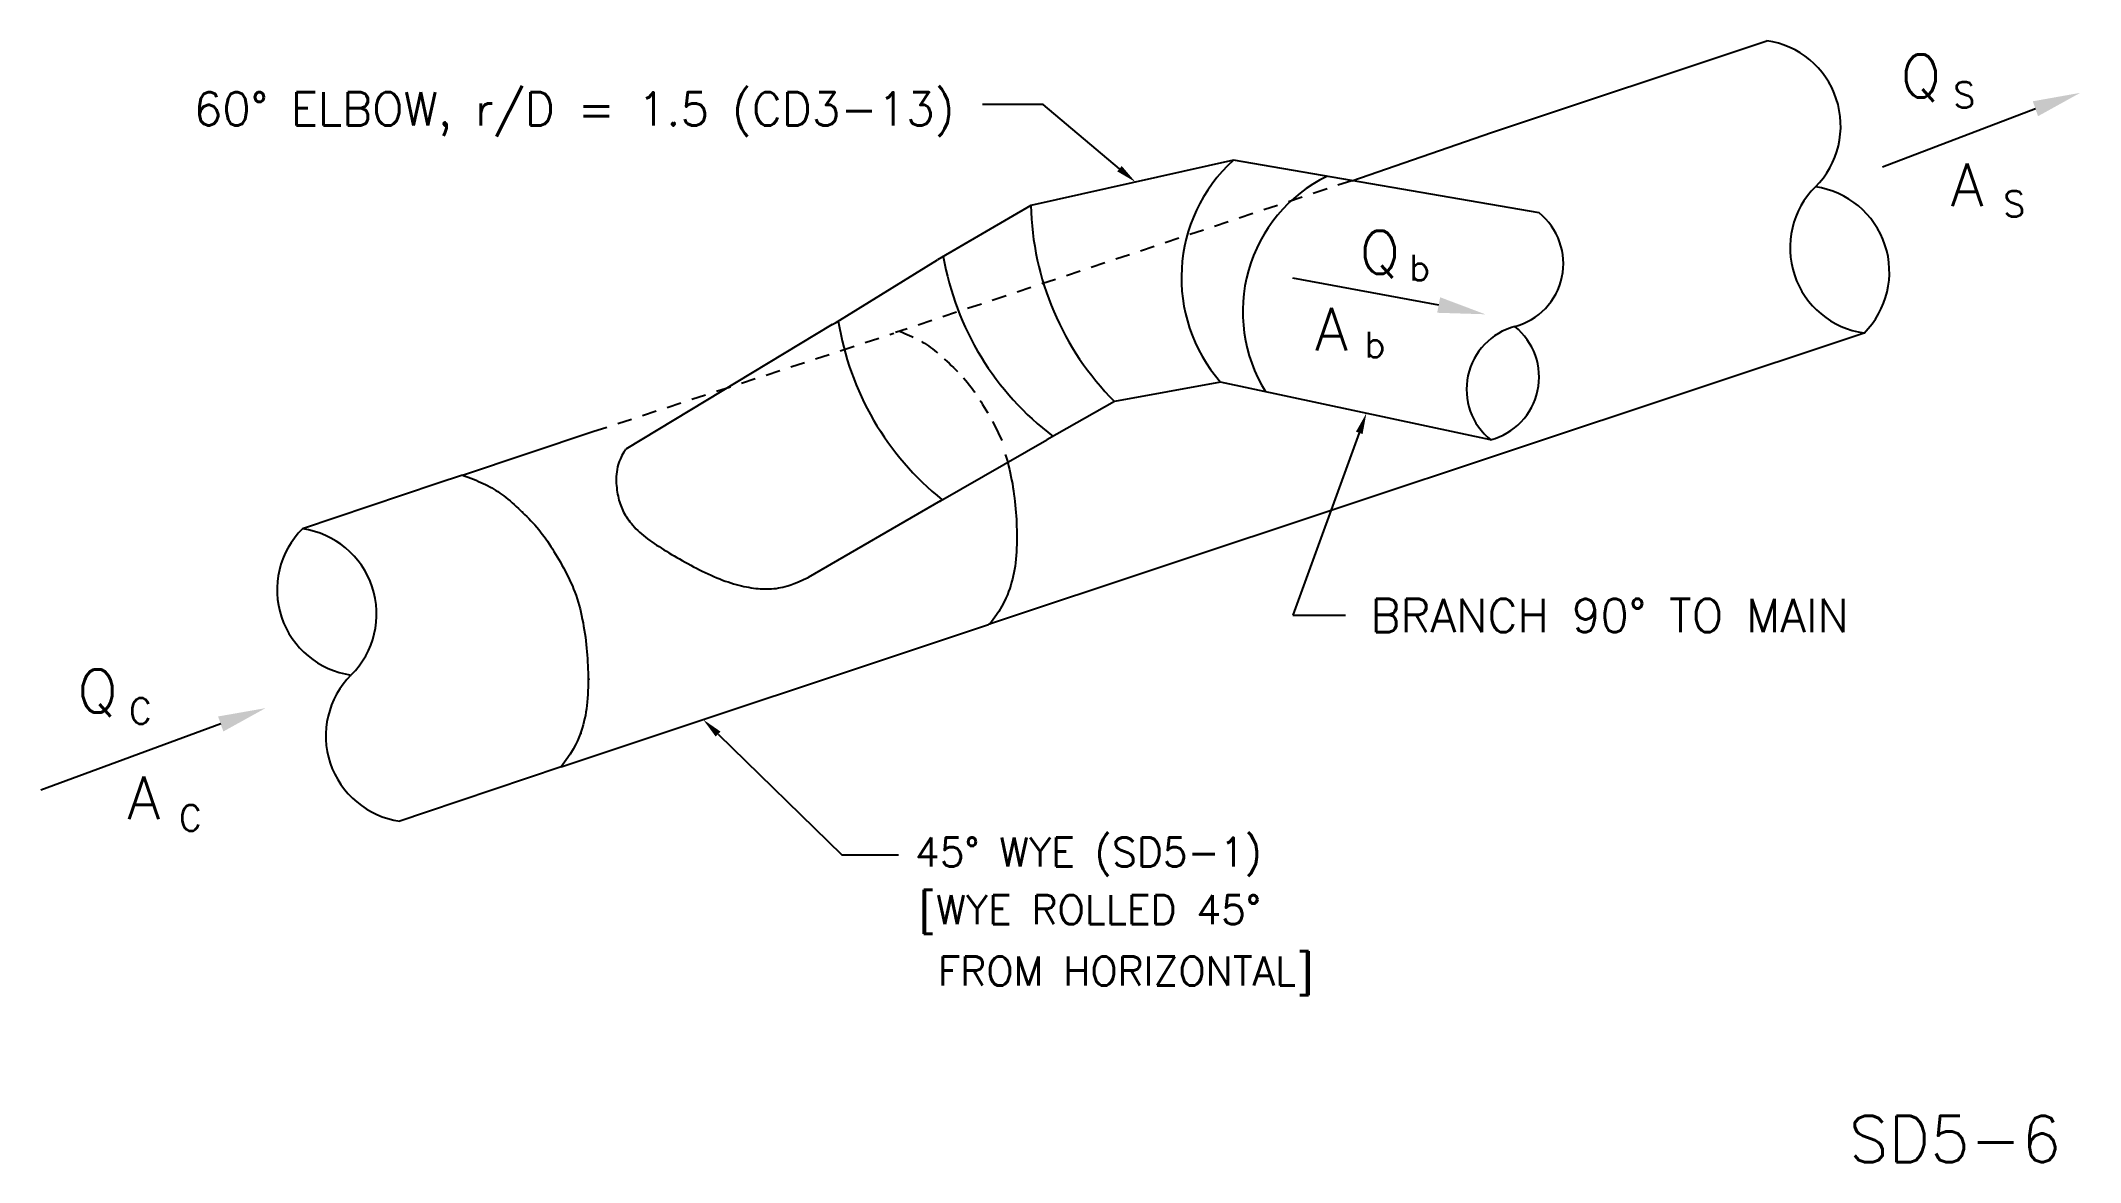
# Model space of a CAD drawing. Extents: x 1.9 to 19.5, y 2.5 to 12.2.
import ezdxf
from ezdxf.enums import TextEntityAlignment as Align

# ---------------------------------------------------------------- set-up
doc = ezdxf.new("R2010")
doc.units = 0
doc.header["$LTSCALE"] = 0.5
doc.header["$MEASUREMENT"] = 0
doc.linetypes.add('HIDDEN', pattern=[0.375, 0.25, -0.125])
doc.layers.get('0').update_dxf_attribs({"linetype": 'CONTINUOUS'})
doc.layers.add('LINES', color=7, linetype='CONTINUOUS')
doc.layers.add('NUMBER', color=7, linetype='CONTINUOUS')
doc.styles.add('ROMANS', font='romans')

msp = doc.modelspace()

# ---------------------------------------------------------------- linework, layer by layer
for p, q in [((10.127, 11.604), (10.037, 11.604)), ((10.559, 11.604), (10.127, 11.604)), ((11.22, 11.05), (10.559, 11.604)), ((19.139, 11.569), (17.816, 11.064)), ((13.228, 10.946), (14.436, 11.364)), ((8.765, 9.718), (9.646, 10.261)), ((13.98, 9.871), (12.718, 10.103)), ((8.737, 9.702), (6.952, 8.625)), ((8.737, 9.702), (8.765, 9.718)), ((17.658, 9.629), (10.089, 7.108)), ((5.541, 8.4), (6.668, 8.776)), ((9.672, 8.179), (10.592, 8.704)), ((13.294, 8.766), (12.719, 7.188)), ((6.945, 8.613), (6.952, 8.625)), ((5.321, 8.327), (4.157, 7.935)), ((5.541, 8.4), (5.321, 8.327)), ((9.672, 8.179), (8.528, 7.515)), ((9.674, 8.176), (9.676, 8.173)), ((6.392, 5.877), (10.089, 7.108)), ((12.719, 7.188), (13.085, 7.188)), ((13.085, 7.188), (13.175, 7.188)), ((3.45, 6.248), (1.894, 5.677)), ((7.75, 6.16), (8.82, 5.115)), ((6.393, 5.877), (5.228, 5.485)), ((5.228, 5.485), (4.998, 5.408)), ((8.82, 5.115), (9.219, 5.115)), ((9.219, 5.115), (9.309, 5.115))]:
    msp.add_line(p, q)
at = {"linetype": 'HIDDEN'}
for p, q in [((13.228, 10.946), (9.285, 9.633)), ((6.668, 8.776), (9.269, 9.627))]:
    msp.add_line(p, q, dxfattribs=at)
for points in [[(9.319, 9.644), (9.341, 9.636), (9.363, 9.626), (9.385, 9.617), (9.405, 9.608), (9.425, 9.599), (9.436, 9.594)], [(9.508, 9.556), (9.517, 9.551), (9.535, 9.54), (9.552, 9.529), (9.57, 9.517), (9.587, 9.505), (9.604, 9.492), (9.622, 9.478), (9.639, 9.464), (9.646, 9.457)], [(9.704, 9.406), (9.711, 9.401), (9.729, 9.384), (9.747, 9.367), (9.765, 9.349), (9.784, 9.332), (9.802, 9.314), (9.819, 9.296)], [(9.873, 9.24), (9.889, 9.221), (9.905, 9.202), (9.921, 9.182), (9.937, 9.162), (9.952, 9.141), (9.966, 9.121), (9.971, 9.114)], [(10.015, 9.046), (10.023, 9.034), (10.037, 9.011), (10.051, 8.988), (10.065, 8.965), (10.079, 8.942), (10.083, 8.935)], [(10.122, 8.863), (10.133, 8.844), (10.146, 8.818), (10.159, 8.793), (10.172, 8.766), (10.184, 8.74), (10.196, 8.713), (10.202, 8.699)], [(6.945, 8.613), (6.936, 8.599), (6.918, 8.569), (6.905, 8.542), (6.894, 8.517), (6.886, 8.493), (6.88, 8.471), (6.876, 8.45), (6.873, 8.429), (6.871, 8.409), (6.87, 8.388), (6.869, 8.368), (6.869, 8.348), (6.87, 8.328), (6.871, 8.309), (6.873, 8.29), (6.875, 8.271), (6.878, 8.252), (6.881, 8.235), (6.885, 8.217), (6.889, 8.2), (6.893, 8.184), (6.898, 8.168), (6.903, 8.152), (6.908, 8.137), (6.914, 8.122), (6.92, 8.108), (6.926, 8.094), (6.933, 8.08), (6.941, 8.066), (6.949, 8.052), (6.957, 8.038), (6.967, 8.024), (6.977, 8.01), (6.988, 7.995), (7, 7.981), (7.012, 7.966), (7.026, 7.951), (7.04, 7.936), (7.055, 7.922), (7.071, 7.907), (7.087, 7.892), (7.104, 7.878), (7.122, 7.864), (7.14, 7.85), (7.159, 7.836), (7.178, 7.822), (7.198, 7.809), (7.218, 7.795), (7.239, 7.782), (7.26, 7.769), (7.281, 7.755), (7.303, 7.742), (7.325, 7.729), (7.347, 7.715), (7.37, 7.702), (7.393, 7.689), (7.416, 7.675), (7.44, 7.662), (7.464, 7.648), (7.489, 7.635), (7.513, 7.621), (7.538, 7.608), (7.563, 7.595), (7.588, 7.582), (7.613, 7.569), (7.638, 7.557), (7.664, 7.545), (7.689, 7.534), (7.714, 7.523), (7.739, 7.512), (7.764, 7.502), (7.788, 7.493), (7.812, 7.484), (7.836, 7.476), (7.86, 7.468), (7.883, 7.461), (7.906, 7.455), (7.929, 7.449), (7.951, 7.443), (7.973, 7.438), (7.994, 7.434), (8.015, 7.43), (8.035, 7.426), (8.055, 7.423), (8.075, 7.421), (8.095, 7.419), (8.115, 7.417), (8.135, 7.416), (8.154, 7.416), (8.174, 7.416), (8.194, 7.416), (8.213, 7.417), (8.233, 7.419), (8.252, 7.421), (8.271, 7.424), (8.29, 7.427), (8.31, 7.431), (8.33, 7.436), (8.353, 7.442), (8.379, 7.451), (8.409, 7.463), (8.445, 7.478), (8.489, 7.497), (8.528, 7.516)], [(10.233, 8.579), (10.238, 8.565), (10.247, 8.537), (10.255, 8.508), (10.262, 8.479), (10.27, 8.449), (10.276, 8.419), (10.282, 8.389), (10.288, 8.359), (10.294, 8.328), (10.299, 8.296), (10.303, 8.265), (10.308, 8.234), (10.312, 8.202), (10.315, 8.171), (10.319, 8.14), (10.322, 8.109), (10.324, 8.078), (10.327, 8.048), (10.329, 8.017), (10.33, 7.987), (10.331, 7.957), (10.332, 7.926), (10.333, 7.895), (10.333, 7.864), (10.333, 7.832), (10.332, 7.8), (10.331, 7.768), (10.33, 7.736), (10.328, 7.704), (10.325, 7.673), (10.322, 7.642), (10.318, 7.612), (10.313, 7.583), (10.308, 7.555), (10.302, 7.528), (10.296, 7.501), (10.288, 7.474), (10.28, 7.448), (10.271, 7.421), (10.262, 7.394), (10.252, 7.366), (10.239, 7.337), (10.223, 7.304), (10.203, 7.266), (10.176, 7.222), (10.142, 7.171), (10.099, 7.111), (10.099, 7.111)], [(5.541, 8.4), (5.563, 8.392), (5.588, 8.383), (5.612, 8.373), (5.635, 8.364), (5.657, 8.355), (5.678, 8.346), (5.699, 8.337), (5.719, 8.328), (5.738, 8.318), (5.757, 8.309), (5.775, 8.299), (5.793, 8.289), (5.811, 8.279), (5.829, 8.268), (5.846, 8.257), (5.863, 8.245), (5.881, 8.233), (5.898, 8.22), (5.915, 8.206), (5.933, 8.192), (5.951, 8.177), (5.969, 8.161), (5.987, 8.145), (6.005, 8.129), (6.023, 8.112), (6.041, 8.095), (6.059, 8.077), (6.077, 8.06), (6.096, 8.042), (6.114, 8.024), (6.131, 8.006), (6.149, 7.987), (6.166, 7.969), (6.183, 7.949), (6.199, 7.93), (6.215, 7.91), (6.23, 7.89), (6.245, 7.87), (6.26, 7.849), (6.275, 7.828), (6.289, 7.806), (6.303, 7.784), (6.317, 7.762), (6.331, 7.74), (6.345, 7.717), (6.359, 7.693), (6.373, 7.67), (6.386, 7.646), (6.4, 7.621), (6.414, 7.597), (6.427, 7.572), (6.44, 7.546), (6.453, 7.521), (6.466, 7.495), (6.478, 7.468), (6.49, 7.442), (6.501, 7.414), (6.512, 7.387), (6.522, 7.359), (6.532, 7.331), (6.54, 7.302), (6.549, 7.274), (6.556, 7.244), (6.563, 7.215), (6.57, 7.185), (6.576, 7.155), (6.582, 7.124), (6.587, 7.093), (6.592, 7.062), (6.597, 7.031), (6.602, 6.999), (6.606, 6.968), (6.609, 6.936), (6.613, 6.905), (6.616, 6.874), (6.618, 6.843), (6.62, 6.813), (6.622, 6.783), (6.624, 6.753), (6.625, 6.722), (6.626, 6.692), (6.627, 6.661), (6.627, 6.63), (6.627, 6.598), (6.626, 6.566), (6.625, 6.534), (6.624, 6.502), (6.621, 6.47), (6.619, 6.438), (6.616, 6.408), (6.612, 6.378), (6.607, 6.349), (6.602, 6.321), (6.596, 6.293), (6.589, 6.267), (6.582, 6.24), (6.574, 6.213), (6.565, 6.187), (6.556, 6.159), (6.545, 6.132), (6.533, 6.102), (6.517, 6.069), (6.497, 6.031), (6.47, 5.988), (6.436, 5.937), (6.393, 5.877), (6.392, 5.877)]]:
    msp.add_lwpolyline(points)
for centre, radius, start, end in [((16.712, 11.42), 0.744, 314.8752, 81.9715), ((17.762, 10.366), 0.744, 134.8752, 261.9715), ((17.133, 10.156), 0.744, 314.8752, 81.9715), ((14.496, 10.23), 0.562, 284.7601, 51.0663), ((14.783, 9.142), 0.562, 104.7601, 231.0663), ((14.286, 9.248), 0.562, 284.7601, 51.0663), ((4.681, 7.408), 0.744, 134.8752, 261.9715), ((4.053, 7.199), 0.744, 314.8752, 81.9715), ((5.102, 6.145), 0.744, 134.8752, 261.9715)]:
    msp.add_arc(centre, radius, start, end)
for p in [(6.059, 8.079), (6.631, 6.635), (6.563, 6.165)]:
    msp.add_point(p)
for points in [[(19.117, 11.633), (19.162, 11.504), (19.527, 11.706)], [(11.24, 11.073), (11.201, 11.027), (11.358, 10.935)], [(13.993, 9.938), (13.967, 9.804), (14.383, 9.791)], [(13.265, 8.776), (13.322, 8.755), (13.355, 8.935)], [(3.427, 6.313), (3.472, 6.183), (3.837, 6.385)], [(7.729, 6.139), (7.771, 6.182), (7.621, 6.286)]]:
    msp.add_solid(points)
at = {"layer": 'LINES'}
for p, q in [((14.436, 11.364), (16.816, 12.156)), ((12.205, 11.123), (10.453, 10.733)), ((14.85, 10.667), (12.205, 11.123)), ((10.453, 10.733), (9.646, 10.261)), ((12.094, 9.205), (11.176, 9.038)), ((14.429, 8.705), (12.094, 9.205)), ((11.176, 9.038), (10.592, 8.704))]:
    msp.add_line(p, q, dxfattribs=at)
for centre, radius, start, end in [((13.131, 10.107), 1.375, 132.3519, 221.0081), ((13.593, 9.813), 1.307, 116.4042, 211.9107), ((12.931, 10.788), 2.478, 181.2692, 224.9289), ((12.139, 10.713), 2.478, 189.7794, 232.9523), ((11.236, 10.122), 2.478, 189.0658, 231.3272)]:
    msp.add_arc(centre, radius, start, end, dxfattribs=at)

# ---------------------------------------------------------------- texts
at = {"style": 'ROMANS'}
for s, height, p in [('Q', 0.37, (17.974, 11.667)), ('A', 0.37, (18.406, 10.726)), ('Q', 0.37, (13.296, 10.142)), ('A', 0.37, (12.91, 9.478)), ('BRANCH 90%%D TO MAIN', 0.288, (13.391, 7.042)), ('Q', 0.37, (2.21, 6.348)), ('A', 0.37, (2.642, 5.424)), ('45%%d WYE (SD5-1)', 0.25, (9.452, 5.015)), ('[WYE ROLLED 45%%D', 0.25, (9.485, 4.517)), ('FROM HORIZONTAL]', 0.25, (9.651, 3.986))]:
    msp.add_text(s, height=height, dxfattribs=at).set_placement(p)
msp.add_text('60%%d ELBOW, r/D = 1.5 (CD3-13)', height=0.288, dxfattribs=at).set_placement((9.795, 11.567), align=Align.MIDDLE_RIGHT)
for s, p in [('S', (18.524, 11.688)), ('S', (18.956, 10.746)), ('b', (13.815, 10.193)), ('b', (13.429, 9.529)), ('C', (2.755, 6.36)), ('C', (3.187, 5.436))]:
    msp.add_text(s, height=0.222, dxfattribs=at).set_placement(p, align=Align.MIDDLE)
at = {"layer": 'NUMBER', "style": 'ROMANS'}
msp.add_text('SD5-6', height=0.4, dxfattribs=at).set_placement((17.527, 2.458))

doc.saveas('drawing.dxf')
